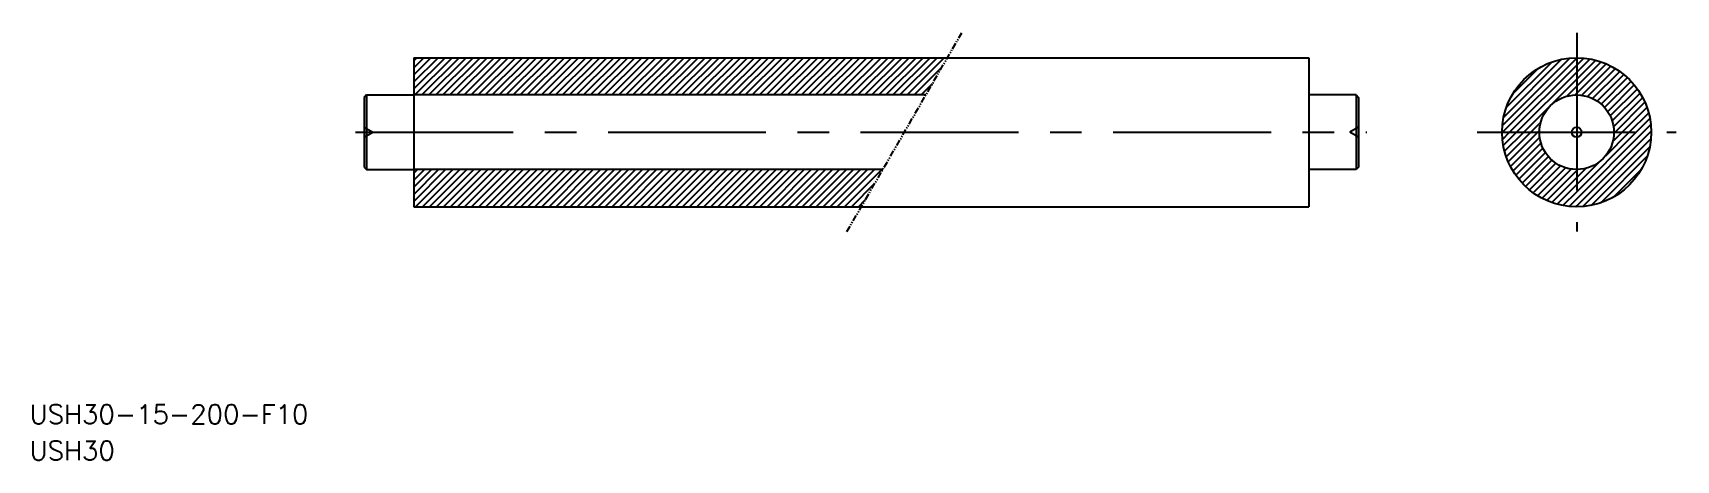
# Model space of a CAD drawing. Extents: x 212 to 542, y 153 to 239.
import ezdxf

# ---------------------------------------------------------------- set-up
doc = ezdxf.new("R2010")
doc.units = 0
for name, pattern in [('CENTER', [50.8, 31.75, -6.35, 6.35, -6.35]), ('DASHED', [19.05, 12.7, -6.35]), ('PHANTOM', [2.5, 1.25, -0.25, 0.25, -0.25, 0.25, -0.25])]:
    doc.linetypes.add(name, pattern=pattern)
doc.layers.get('0').update_dxf_attribs({"linetype": 'CONTINUOUS'})
doc.layers.add('CENTER', color=1, linetype='CENTER')
doc.styles.get("Standard").update_dxf_attribs({"font": 'txt.shx'})

# ---------------------------------------------------------------- blocks, each defined once
blk = doc.blocks.new('*X2')
at = {"color": 0, "linetype": 'CONTINUOUS'}
for p, q in [((288.49, 227.67), (294.77, 233.96)), ((288.49, 229.09), (293.35, 233.96)), ((288.49, 230.5), (291.94, 233.96)), ((288.49, 231.92), (290.52, 233.96)), ((288.49, 233.33), (289.11, 233.96)), ((288.68, 226.46), (296.18, 233.96)), ((290.09, 226.46), (297.59, 233.96)), ((291.51, 226.46), (299.01, 233.96)), ((292.92, 226.46), (300.42, 233.96)), ((294.34, 226.46), (301.84, 233.96)), ((295.75, 226.46), (303.25, 233.96)), ((297.17, 226.46), (304.67, 233.96)), ((298.58, 226.46), (306.08, 233.96)), ((299.99, 226.46), (307.49, 233.96)), ((301.41, 226.46), (308.91, 233.96)), ((302.82, 226.46), (310.32, 233.96)), ((304.24, 226.46), (311.74, 233.96)), ((305.65, 226.46), (313.15, 233.96)), ((307.07, 226.46), (314.57, 233.96)), ((308.48, 226.46), (315.98, 233.96)), ((309.89, 226.46), (317.39, 233.96)), ((311.31, 226.46), (318.81, 233.96)), ((312.72, 226.46), (320.22, 233.96)), ((314.14, 226.46), (321.64, 233.96)), ((315.55, 226.46), (323.05, 233.96)), ((316.96, 226.46), (324.46, 233.96)), ((318.38, 226.46), (325.88, 233.96)), ((319.79, 226.46), (327.29, 233.96)), ((321.21, 226.46), (328.71, 233.96)), ((322.62, 226.46), (330.12, 233.96)), ((324.04, 226.46), (331.54, 233.96)), ((325.45, 226.46), (332.95, 233.96)), ((326.86, 226.46), (334.36, 233.96)), ((328.28, 226.46), (335.78, 233.96)), ((329.69, 226.46), (337.19, 233.96)), ((331.11, 226.46), (338.61, 233.96)), ((332.52, 226.46), (340.02, 233.96)), ((333.94, 226.46), (341.44, 233.96)), ((335.35, 226.46), (342.85, 233.96)), ((336.76, 226.46), (344.26, 233.96)), ((338.18, 226.46), (345.68, 233.96)), ((339.59, 226.46), (347.09, 233.96)), ((341.01, 226.46), (348.51, 233.96)), ((342.42, 226.46), (349.92, 233.96)), ((343.83, 226.46), (351.33, 233.96)), ((345.25, 226.46), (352.75, 233.96)), ((346.66, 226.46), (354.16, 233.96)), ((348.08, 226.46), (355.58, 233.96)), ((349.49, 226.46), (356.99, 233.96)), ((350.91, 226.46), (358.41, 233.96)), ((352.32, 226.46), (359.82, 233.96)), ((353.73, 226.46), (361.23, 233.96)), ((355.15, 226.46), (362.65, 233.96)), ((356.56, 226.46), (364.06, 233.96)), ((357.98, 226.46), (365.48, 233.96)), ((359.39, 226.46), (366.89, 233.96)), ((360.81, 226.46), (368.31, 233.96)), ((362.22, 226.46), (369.72, 233.96)), ((363.63, 226.46), (371.13, 233.96)), ((365.05, 226.46), (372.55, 233.96)), ((366.46, 226.46), (373.96, 233.96)), ((367.88, 226.46), (375.38, 233.96)), ((369.29, 226.46), (376.79, 233.96)), ((370.71, 226.46), (378.21, 233.96)), ((372.12, 226.46), (379.62, 233.96)), ((373.53, 226.46), (381.03, 233.96)), ((374.95, 226.46), (382.45, 233.96)), ((376.36, 226.46), (383.86, 233.96)), ((377.78, 226.46), (385.28, 233.96)), ((379.19, 226.46), (386.69, 233.96)), ((380.6, 226.46), (388.1, 233.96)), ((382.02, 226.46), (389.52, 233.96)), ((383.43, 226.46), (390.93, 233.96)), ((384.85, 226.46), (392.35, 233.96)), ((386.26, 226.46), (393.76, 233.96)), ((387.68, 226.46), (395.18, 233.96)), ((389.09, 226.46), (394.74, 232.1)), ((507.43, 220.34), (520.98, 233.89)), ((507.45, 218.96), (522.36, 233.86)), ((507.68, 222.01), (519.31, 233.64)), ((508.23, 223.97), (517.35, 233.09)), ((508.87, 218.96), (522.36, 232.45)), ((509.48, 226.64), (514.68, 231.84)), ((522.36, 233.86), (522.45, 233.95)), ((522.36, 232.45), (523.8, 233.89)), ((522.36, 231.04), (525.04, 233.71)), ((522.36, 229.62), (526.2, 233.46)), ((522.36, 228.21), (527.28, 233.13)), ((522.36, 226.79), (528.3, 232.73)), ((523.37, 226.39), (529.26, 232.28)), ((524.53, 226.13), (530.17, 231.77)), ((390.5, 226.46), (392.8, 228.76)), ((510.28, 218.96), (522.36, 231.04)), ((511.7, 218.96), (522.36, 229.62)), ((520.33, 226.17), (522.36, 228.21)), ((525.56, 225.74), (531.02, 231.21)), ((526.46, 225.24), (531.82, 230.6)), ((527.27, 224.63), (532.58, 229.94)), ((527.98, 223.92), (533.29, 229.23)), ((528.6, 223.13), (533.95, 228.48)), ((522.02, 226.45), (522.36, 226.79)), ((529.11, 222.23), (534.56, 227.68)), ((529.51, 221.22), (535.13, 226.83)), ((529.78, 220.07), (535.64, 225.93)), ((530.08, 218.96), (536.1, 224.98)), ((531.5, 218.96), (536.5, 223.96)), ((532.91, 218.96), (536.84, 222.88)), ((534.32, 218.96), (537.1, 221.73)), ((507.36, 218.86), (507.45, 218.96)), ((507.43, 217.52), (508.87, 218.96)), ((507.6, 216.28), (510.28, 218.96)), ((507.86, 215.12), (511.7, 218.96)), ((508.19, 214.04), (513.11, 218.96)), ((508.59, 213.02), (514.53, 218.96)), ((513.11, 218.96), (515.14, 220.99)), ((514.53, 218.96), (514.87, 219.3)), ((522.36, 204.16), (537.15, 218.96)), ((522.36, 205.58), (535.74, 218.96)), ((522.36, 206.99), (534.32, 218.96)), ((528.2, 214.24), (532.91, 218.96)), ((529.63, 217.08), (531.5, 218.96)), ((529.86, 218.73), (530.08, 218.96)), ((535.74, 218.96), (537.28, 220.5)), ((537.15, 218.96), (537.36, 219.16)), ((509.04, 212.06), (514.93, 217.95)), ((509.55, 211.15), (515.18, 216.78)), ((510.11, 210.3), (515.58, 215.76)), ((510.72, 209.49), (516.08, 214.86)), ((523.62, 204.01), (537.31, 217.7)), ((525.27, 204.24), (537.08, 216.05)), ((511.38, 208.74), (516.69, 214.05)), ((512.09, 208.03), (517.39, 213.34)), ((512.84, 207.37), (518.19, 212.72)), ((513.64, 206.75), (519.09, 212.21)), ((514.49, 206.19), (520.1, 211.8)), ((515.39, 205.68), (521.25, 211.54)), ((522.36, 208.41), (527.08, 213.12)), ((522.36, 209.82), (524.23, 211.69)), ((527.2, 204.76), (536.56, 214.12)), ((529.76, 205.91), (535.41, 211.56)), ((288.49, 205.05), (294.89, 211.46)), ((288.49, 206.46), (293.48, 211.46)), ((288.49, 207.88), (292.07, 211.46)), ((288.49, 209.29), (290.65, 211.46)), ((288.49, 210.7), (289.24, 211.46)), ((288.81, 203.96), (296.31, 211.46)), ((290.22, 203.96), (297.72, 211.46)), ((291.64, 203.96), (299.14, 211.46)), ((293.05, 203.96), (300.55, 211.46)), ((294.46, 203.96), (301.96, 211.46)), ((295.88, 203.96), (303.38, 211.46)), ((297.29, 203.96), (304.79, 211.46)), ((298.71, 203.96), (306.21, 211.46)), ((300.12, 203.96), (307.62, 211.46)), ((301.54, 203.96), (309.04, 211.46)), ((302.95, 203.96), (310.45, 211.46)), ((304.36, 203.96), (311.86, 211.46)), ((305.78, 203.96), (313.28, 211.46)), ((307.19, 203.96), (314.69, 211.46)), ((308.61, 203.96), (316.11, 211.46)), ((310.02, 203.96), (317.52, 211.46)), ((311.44, 203.96), (318.94, 211.46)), ((312.85, 203.96), (320.35, 211.46)), ((314.26, 203.96), (321.76, 211.46)), ((315.68, 203.96), (323.18, 211.46)), ((317.09, 203.96), (324.59, 211.46)), ((318.51, 203.96), (326.01, 211.46)), ((319.92, 203.96), (327.42, 211.46)), ((321.33, 203.96), (328.83, 211.46)), ((322.75, 203.96), (330.25, 211.46)), ((324.16, 203.96), (331.66, 211.46)), ((325.58, 203.96), (333.08, 211.46)), ((326.99, 203.96), (334.49, 211.46)), ((328.41, 203.96), (335.91, 211.46)), ((329.82, 203.96), (337.32, 211.46)), ((331.23, 203.96), (338.73, 211.46)), ((332.65, 203.96), (340.15, 211.46)), ((334.06, 203.96), (341.56, 211.46)), ((335.48, 203.96), (342.98, 211.46)), ((336.89, 203.96), (344.39, 211.46)), ((338.31, 203.96), (345.81, 211.46)), ((339.72, 203.96), (347.22, 211.46)), ((341.13, 203.96), (348.63, 211.46)), ((342.55, 203.96), (350.05, 211.46)), ((343.96, 203.96), (351.46, 211.46)), ((345.38, 203.96), (352.88, 211.46)), ((346.79, 203.96), (354.29, 211.46)), ((348.21, 203.96), (355.71, 211.46)), ((349.62, 203.96), (357.12, 211.46)), ((351.03, 203.96), (358.53, 211.46)), ((352.45, 203.96), (359.95, 211.46)), ((353.86, 203.96), (361.36, 211.46)), ((355.28, 203.96), (362.78, 211.46)), ((356.69, 203.96), (364.19, 211.46)), ((358.1, 203.96), (365.6, 211.46)), ((359.52, 203.96), (367.02, 211.46)), ((360.93, 203.96), (368.43, 211.46)), ((362.35, 203.96), (369.85, 211.46)), ((363.76, 203.96), (371.26, 211.46)), ((365.18, 203.96), (372.68, 211.46)), ((366.59, 203.96), (374.09, 211.46)), ((368, 203.96), (375.5, 211.46)), ((369.42, 203.96), (376.92, 211.46)), ((370.83, 203.96), (378.33, 211.46)), ((372.25, 203.96), (379.75, 211.46)), ((373.66, 203.96), (381.16, 211.46)), ((375.08, 203.96), (382.58, 211.46)), ((376.49, 203.96), (381.21, 208.68)), ((516.34, 205.22), (522.36, 211.24)), ((517.36, 204.82), (522.36, 209.82)), ((518.43, 204.48), (522.36, 208.41)), ((522.36, 211.24), (522.59, 211.46)), ((377.9, 203.96), (379.28, 205.33)), ((519.58, 204.21), (522.36, 206.99)), ((520.82, 204.03), (522.36, 205.58)), ((522.15, 203.96), (522.36, 204.16))]:
    blk.add_line(p, q, dxfattribs=at)

msp = doc.modelspace()

# ---------------------------------------------------------------- linework, layer by layer
at = {"color": 3, "linetype": 'PHANTOM'}
msp.add_line((375.6, 198.96), (398.69, 238.96), dxfattribs=at)
at = {"color": 7, "linetype": 'CONTINUOUS'}
for p, q in [((288.49, 233.96), (288.49, 203.96)), ((288.49, 233.96), (468.49, 233.96)), ((468.49, 233.96), (468.49, 203.96)), ((278.99, 226.46), (278.49, 225.96)), ((278.49, 225.96), (278.49, 211.96)), ((278.99, 226.46), (288.49, 226.46)), ((278.99, 226.46), (278.99, 211.46)), ((391.48, 226.46), (288.49, 226.46)), ((477.99, 226.46), (468.49, 226.46)), ((477.99, 226.46), (478.49, 225.96)), ((477.99, 226.46), (477.99, 211.46)), ((478.49, 225.96), (478.49, 211.96)), ((278.49, 211.96), (278.99, 211.46)), ((478.49, 211.96), (477.99, 211.46)), ((278.99, 211.46), (288.49, 211.46)), ((382.82, 211.46), (288.49, 211.46)), ((477.99, 211.46), (468.49, 211.46)), ((288.49, 203.96), (468.49, 203.96))]:
    msp.add_line(p, q, dxfattribs=at)
at = {"color": 3, "linetype": 'DASHED'}
for p, q in [((278.49, 219.96), (280.22, 218.96)), ((278.49, 217.96), (280.22, 218.96)), ((478.49, 219.96), (476.75, 218.96)), ((478.49, 217.96), (476.75, 218.96))]:
    msp.add_line(p, q, dxfattribs=at)
at = {"color": 7, "linetype": 'CONTINUOUS'}
for radius in [15, 7.5, 1]:
    msp.add_circle((522.36, 218.96), radius, dxfattribs=at)
at = {"layer": 'CENTER', "color": 1, "linetype": 'CENTER'}
for p, q in [((522.36, 238.96), (522.36, 198.96)), ((276.75, 218.96), (480.13, 218.96)), ((502.36, 218.96), (542.36, 218.96))]:
    msp.add_line(p, q, dxfattribs=at)

# ---------------------------------------------------------------- block references
at = {"color": 3, "linetype": 'CONTINUOUS'}
msp.add_blockref('*X2', (0, 0), dxfattribs=at)

# ---------------------------------------------------------------- texts
at = {"color": 7, "linetype": 'CONTINUOUS'}
for s, height, p in [('USH30-15-200-F10', 3.8472, (211.21, 160.29)), ('USH30', 3.847, (211.21, 152.98))]:
    msp.add_text(s, height=height, dxfattribs=at).set_placement(p)

doc.saveas('drawing.dxf')
